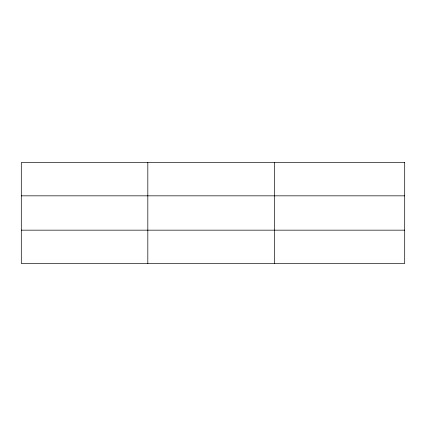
<?xml version="1.0" encoding="UTF-8"?>
<svg xmlns="http://www.w3.org/2000/svg" width="426" height="426" viewBox="0 0 426 426"><rect width="100%" height="100%" fill="white"/><g stroke="black" fill="none" stroke-linecap="round" stroke-linejoin="round"><path stroke-width="0.64" d="M147.822 263.476L147.822 162.524M274.344 263.476L274.344 162.524M21.3 195.838L404.7 195.838M21.3 230.162L404.7 230.162M404.7 162.524L404.7 263.476L21.3 263.476L21.3 162.524L404.7 162.524"/></g></svg>
